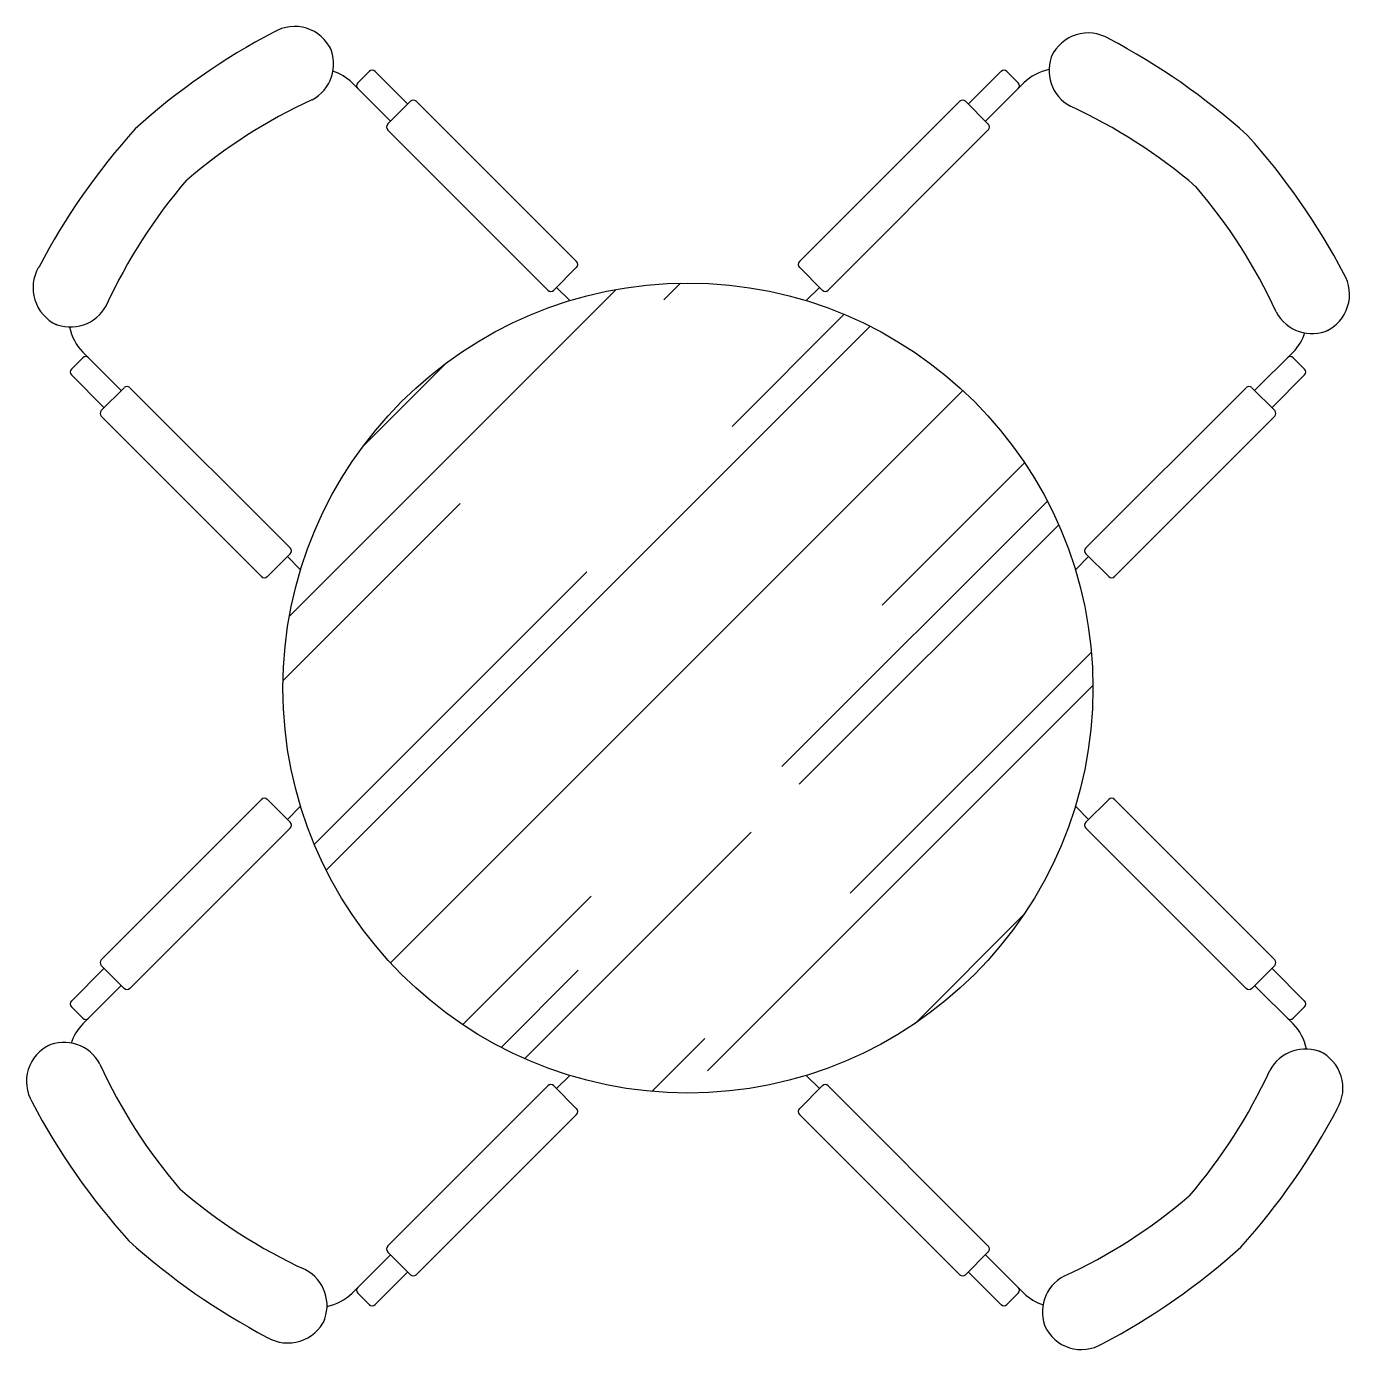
# Model space of a CAD drawing. Header units: millimetres. Extents: x -827.61 to -825.97, y 2617.26 to 2618.89.
import ezdxf

# ---------------------------------------------------------------- set-up
doc = ezdxf.new("R2010")
doc.units = ezdxf.units.MM
doc.header["$LTSCALE"] = 10
doc.layers.add('Móveis_mesas', color=2, linetype='Continuous')

msp = doc.modelspace()

# ---------------------------------------------------------------- hatches: boundary and pattern name
at = {"layer": 'Móveis_mesas'}
h = msp.add_hatch(dxfattribs=at)
h.set_pattern_fill('AR-RROOF', color=1, scale=0.01, angle=45, style=0)
h.set_pattern_definition([(45, (1559.07147, 1301.41998), (0.215526147, 0.574736392), [3.81, -0.508, 1.27, -0.254]), (45, (1559.22054, 1301.74865), (-0.418479935, 0.05926969), [0.762, -0.08382, 1.524, -0.1905]), (45, (1559.0086, 1301.66244), (0.813611205, 1.054282069), [2.032, -0.3556, 1.016, -0.254])])
h.paths.add_polyline_path([(-826.2908, 2618.0752, 1), (-827.2908, 2618.0752, 1)])

# ---------------------------------------------------------------- linework, layer by layer
for p, q in [((-827.2312, 2618.8629), (-827.2329, 2618.8666)), ((-827.1984, 2618.8223), (-827.1843, 2618.8364)), ((-827.1772, 2618.8364), (-827.1368, 2618.7961)), ((-826.4044, 2618.8364), (-826.4447, 2618.7961)), ((-826.3831, 2618.8223), (-826.3973, 2618.8364)), ((-827.2054, 2618.8222), (-827.158, 2618.7749)), ((-826.3761, 2618.8222), (-826.4235, 2618.7749)), ((-827.1616, 2618.7713), (-827.1333, 2618.7996)), ((-827.1262, 2618.7996), (-826.9283, 2618.6017)), ((-826.4553, 2618.7996), (-826.6533, 2618.6017)), ((-826.42, 2618.7713), (-826.4483, 2618.7996)), ((-827.1616, 2618.7642), (-826.9637, 2618.5663)), ((-826.42, 2618.7642), (-826.6179, 2618.5663)), ((-826.9566, 2618.5663), (-826.9283, 2618.5946)), ((-826.625, 2618.5663), (-826.6533, 2618.5946)), ((-826.953, 2618.5698), (-826.9367, 2618.5535)), ((-826.6285, 2618.5698), (-826.6449, 2618.5535)), ((-826.0032, 2618.5157), (-825.9994, 2618.5174)), ((-827.5378, 2618.4829), (-827.552, 2618.4687)), ((-827.5378, 2618.4899), (-827.4904, 2618.4425)), ((-826.0438, 2618.4899), (-826.0912, 2618.4425)), ((-826.0437, 2618.4829), (-826.0296, 2618.4687)), ((-827.552, 2618.4617), (-827.5116, 2618.4213)), ((-826.0296, 2618.4617), (-826.07, 2618.4213)), ((-827.4869, 2618.446), (-827.5151, 2618.4178)), ((-827.4798, 2618.446), (-827.2819, 2618.2481)), ((-826.1018, 2618.446), (-826.2997, 2618.2481)), ((-826.0947, 2618.446), (-826.0664, 2618.4178)), ((-827.5151, 2618.4107), (-827.3172, 2618.2128)), ((-826.0664, 2618.4107), (-826.2644, 2618.2128)), ((-827.2819, 2618.241), (-827.3101, 2618.2128)), ((-827.2854, 2618.2375), (-827.269, 2618.2211)), ((-826.2962, 2618.2375), (-826.3125, 2618.2211)), ((-826.2997, 2618.241), (-826.2714, 2618.2128)), ((-827.5151, 2617.7398), (-827.3172, 2617.9377)), ((-827.2819, 2617.9094), (-827.3101, 2617.9377)), ((-827.2854, 2617.913), (-827.269, 2617.9293)), ((-826.2962, 2617.913), (-826.3125, 2617.9293)), ((-826.2997, 2617.9094), (-826.2714, 2617.9377)), ((-826.0664, 2617.7398), (-826.2644, 2617.9377)), ((-827.4798, 2617.7044), (-827.2819, 2617.9024)), ((-826.1018, 2617.7044), (-826.2997, 2617.9024)), ((-827.552, 2617.6888), (-827.5116, 2617.7292)), ((-827.4869, 2617.7044), (-827.5151, 2617.7327)), ((-826.0947, 2617.7044), (-826.0664, 2617.7327)), ((-826.0296, 2617.6888), (-826.07, 2617.7292)), ((-827.5378, 2617.6606), (-827.4904, 2617.708)), ((-826.0438, 2617.6606), (-826.0912, 2617.708)), ((-827.5378, 2617.6676), (-827.552, 2617.6817)), ((-826.0437, 2617.6676), (-826.0296, 2617.6817)), ((-827.5784, 2617.6348), (-827.5821, 2617.6331)), ((-827.1616, 2617.3862), (-826.9637, 2617.5842)), ((-826.9566, 2617.5842), (-826.9283, 2617.5559)), ((-826.953, 2617.5806), (-826.9367, 2617.597)), ((-826.625, 2617.5842), (-826.6533, 2617.5559)), ((-826.6285, 2617.5806), (-826.6449, 2617.597)), ((-826.42, 2617.3862), (-826.6179, 2617.5842)), ((-827.1262, 2617.3509), (-826.9283, 2617.5488)), ((-826.4553, 2617.3509), (-826.6533, 2617.5488)), ((-827.2054, 2617.3283), (-827.158, 2617.3756)), ((-827.1616, 2617.3792), (-827.1333, 2617.3509)), ((-826.42, 2617.3792), (-826.4483, 2617.3509)), ((-826.3761, 2617.3283), (-826.4235, 2617.3756)), ((-827.1772, 2617.3141), (-827.1368, 2617.3544)), ((-826.4044, 2617.3141), (-826.4447, 2617.3544)), ((-827.1984, 2617.3282), (-827.1843, 2617.3141)), ((-826.3831, 2617.3282), (-826.3973, 2617.3141)), ((-826.3504, 2617.2876), (-826.3487, 2617.2839))]:
    msp.add_line(p, q, dxfattribs=at)
at = {"layer": 'Móveis_mesas', "color": 3}
msp.add_circle((-826.7908, 2618.0752), 0.5, dxfattribs=at)
at = {"layer": 'Móveis_mesas'}
for centre, radius, start, end in [((-827.2766, 2618.842), 0.05, 24.7206, 120.5459), ((-826.9161, 2618.1492), 0.8309, 117.6779, 132.1005), ((-826.2968, 2618.8339), 0.05, 59.4541, 155.2794), ((-826.6574, 2618.1411), 0.8309, 47.8995, 62.3221), ((-827.2783, 2618.8457), 0.05, 297.8376, 24.7206), ((-826.2951, 2618.8376), 0.05, 155.2794, 242.1624), ((-827.2479, 2618.7798), 0.06, 45, 71.8035), ((-827.1807, 2618.8329), 0.005, 45, 135), ((-826.4008, 2618.8329), 0.005, 45, 135), ((-826.3337, 2618.7798), 0.06, 100.9655, 135), ((-827.1949, 2618.8188), 0.005, 135, 225), ((-826.3867, 2618.8188), 0.005, 315, 45), ((-826.9784, 2618.1999), 0.6621, 114.6918, 130.6485), ((-827.1298, 2618.7961), 0.005, 45, 135), ((-826.4518, 2618.7961), 0.005, 45, 135), ((-826.5951, 2618.1918), 0.6621, 49.3515, 65.3082), ((-826.8566, 2618.2086), 0.8309, 137.8995, 152.3221), ((-827.158, 2618.7678), 0.005, 135, 225), ((-826.4235, 2618.7678), 0.005, 315, 45), ((-826.7168, 2618.2005), 0.8309, 27.6779, 42.1005), ((-826.9074, 2618.271), 0.6621, 139.3515, 155.3082), ((-826.6661, 2618.2629), 0.6621, 24.6918, 40.6485), ((-827.5494, 2618.5692), 0.05, 149.4541, 245.2794), ((-826.9318, 2618.5981), 0.005, 315, 45), ((-826.6497, 2618.5981), 0.005, 135, 225), ((-826.0241, 2618.5611), 0.05, 294.7206, 30.5459), ((-826.9601, 2618.5698), 0.005, 225, 315), ((-826.6214, 2618.5698), 0.005, 225, 315), ((-827.5531, 2618.5709), 0.05, 245.2794, 332.1624), ((-826.0203, 2618.5628), 0.05, 207.8376, 294.7206), ((-827.4953, 2618.5323), 0.06, 190.9655, 225), ((-826.0862, 2618.5323), 0.06, 315, 341.8035), ((-827.5343, 2618.4793), 0.005, 45, 135), ((-826.0473, 2618.4793), 0.005, 45, 135), ((-827.5484, 2618.4652), 0.005, 135, 225), ((-826.0331, 2618.4652), 0.005, 315, 45), ((-827.4833, 2618.4425), 0.005, 45, 135), ((-826.0982, 2618.4425), 0.005, 45, 135), ((-827.5116, 2618.4142), 0.005, 135, 225), ((-826.07, 2618.4142), 0.005, 315, 45), ((-827.2854, 2618.2446), 0.005, 315, 45), ((-826.2962, 2618.2446), 0.005, 135, 225), ((-827.3137, 2618.2163), 0.005, 225, 315), ((-826.2679, 2618.2163), 0.005, 225, 315), ((-827.3137, 2617.9342), 0.005, 45, 135), ((-826.2679, 2617.9342), 0.005, 45, 135), ((-827.2854, 2617.9059), 0.005, 315, 45), ((-826.2962, 2617.9059), 0.005, 135, 225), ((-827.5116, 2617.7363), 0.005, 135, 225), ((-826.07, 2617.7363), 0.005, 315, 45), ((-827.4833, 2617.708), 0.005, 225, 315), ((-826.0982, 2617.708), 0.005, 225, 315), ((-827.5484, 2617.6853), 0.005, 135, 225), ((-826.0331, 2617.6853), 0.005, 315, 45), ((-827.5343, 2617.6711), 0.005, 225, 315), ((-826.0473, 2617.6711), 0.005, 225, 315), ((-827.4953, 2617.6182), 0.06, 135, 161.8035), ((-826.0862, 2617.6182), 0.06, 10.9655, 45), ((-827.5575, 2617.5894), 0.05, 114.7206, 210.5459), ((-827.5612, 2617.5877), 0.05, 27.8376, 114.7206), ((-826.0284, 2617.5796), 0.05, 65.2794, 152.1624), ((-826.0322, 2617.5813), 0.05, 329.4541, 65.2794), ((-826.9155, 2617.8876), 0.6621, 204.6918, 220.6485), ((-826.6742, 2617.8795), 0.6621, 319.3515, 335.3082), ((-826.9601, 2617.5806), 0.005, 45, 135), ((-826.6214, 2617.5806), 0.005, 45, 135), ((-826.8647, 2617.95), 0.8309, 207.6779, 222.1005), ((-826.9318, 2617.5524), 0.005, 315, 45), ((-826.6497, 2617.5524), 0.005, 135, 225), ((-826.7249, 2617.9419), 0.8309, 317.8995, 332.3221), ((-826.9865, 2617.9587), 0.6621, 229.3515, 245.3082), ((-826.6032, 2617.9506), 0.6621, 294.6918, 310.6485), ((-826.9242, 2618.0094), 0.8309, 227.8995, 242.3221), ((-827.158, 2617.3827), 0.005, 135, 225), ((-826.4235, 2617.3827), 0.005, 315, 45), ((-826.6655, 2618.0013), 0.8309, 297.6779, 312.1005), ((-827.2864, 2617.3129), 0.05, 335.2794, 62.1624), ((-827.1298, 2617.3544), 0.005, 225, 315), ((-826.4518, 2617.3544), 0.005, 225, 315), ((-826.3032, 2617.3048), 0.05, 117.8376, 204.7206), ((-827.2479, 2617.3707), 0.06, 280.9655, 315), ((-827.1949, 2617.3317), 0.005, 135, 225), ((-826.3867, 2617.3317), 0.005, 315, 45), ((-826.3337, 2617.3707), 0.06, 225, 251.8035), ((-827.1807, 2617.3176), 0.005, 225, 315), ((-826.4008, 2617.3176), 0.005, 225, 315), ((-827.2847, 2617.3166), 0.05, 239.4541, 335.2794), ((-826.305, 2617.3085), 0.05, 204.7206, 300.5459)]:
    msp.add_arc(centre, radius, start, end, dxfattribs=at)

doc.saveas('drawing.dxf')
